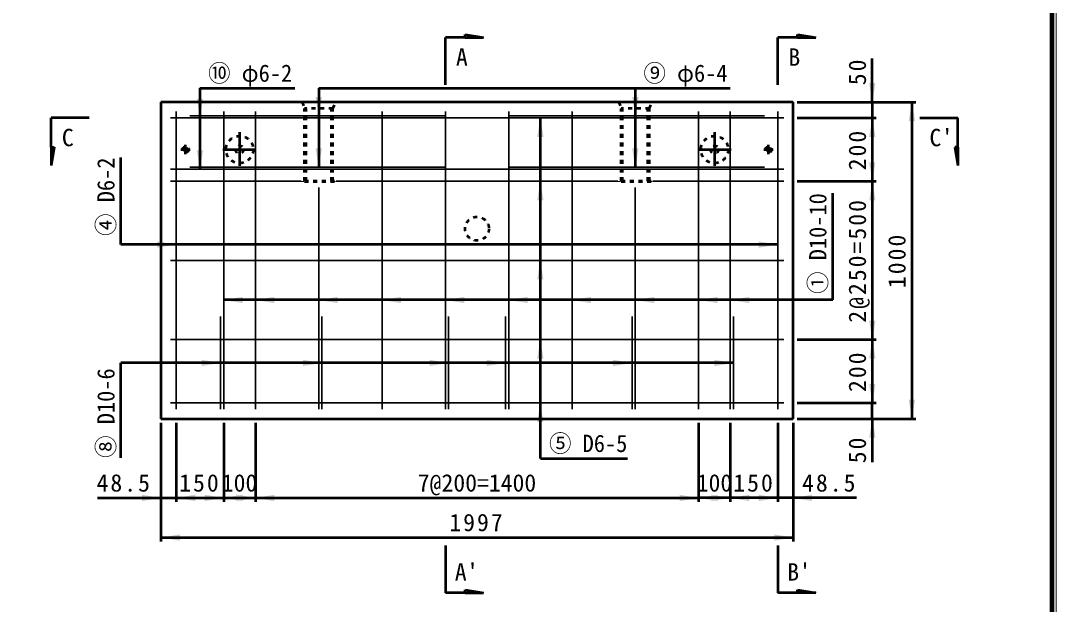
# Model space of a CAD drawing. Units: millimetres, scale not verified. Extents: x 100 to 4105, y 100 to 2870.
# Drawn here: x 2797 to 4105, y 797 to 1534 of the extents above; entities that cross this region are included whole.
import ezdxf
from ezdxf.enums import TextEntityAlignment as Align

# ---------------------------------------------------------------- set-up
doc = ezdxf.new("R2010")
doc.units = ezdxf.units.MM
doc.header["$LTSCALE"] = 5
doc.linetypes.add('USER2', pattern=[13.4, 10, -1.2, 1, -1.2])
doc.linetypes.add('USER3', pattern=[2.2, 1, -1.2])
doc.layers.add('V-nasSTD', color=7, linetype='Continuous', lineweight=50)
doc.styles.add('ＭＳ ゴシック', font='')
doc.styles.get('ＭＳ ゴシック').set_extended_font_data('MS Gothic')

msp = doc.modelspace()

# ---------------------------------------------------------------- hatches: boundary and pattern name
at = {"layer": 'V-nasSTD'}
for points in [[(3872.594, 1454.981), (3876.594, 1454.981), (3872.594, 1430.981), (3868.594, 1454.981)], [(3023.194, 1434.981), (3027.194, 1434.981), (3023.194, 1410.981), (3019.194, 1434.981)], [(3173.194, 1437.381), (3177.194, 1437.381), (3173.194, 1413.381), (3169.194, 1437.381)], [(3573.194, 1437.381), (3577.194, 1437.381), (3573.194, 1413.381), (3569.194, 1437.381)], [(3922.594, 1406.981), (3926.594, 1406.981), (3922.594, 1430.981), (3918.594, 1406.981)], [(3453.194, 1386.981), (3457.194, 1386.981), (3453.194, 1410.981), (3449.194, 1386.981)], [(3872.594, 1386.981), (3876.594, 1386.981), (3872.594, 1410.981), (3868.594, 1386.981)], [(3023.194, 1370.181), (3027.194, 1370.181), (3023.194, 1346.181), (3019.194, 1370.181)], [(3173.194, 1372.581), (3177.194, 1372.581), (3173.194, 1348.581), (3169.194, 1372.581)], [(3573.194, 1372.581), (3577.194, 1372.581), (3573.194, 1348.581), (3569.194, 1372.581)], [(3872.594, 1354.981), (3876.594, 1354.981), (3872.594, 1330.981), (3868.594, 1354.981)], [(3453.194, 1306.981), (3457.194, 1306.981), (3453.194, 1330.981), (3449.194, 1306.981)], [(3872.594, 1306.981), (3876.594, 1306.981), (3872.594, 1330.981), (3868.594, 1306.981)], [(2969.194, 1250.981), (2969.194, 1246.981), (2993.194, 1250.981), (2969.194, 1254.981)], [(3729.194, 1250.981), (3729.194, 1246.981), (3753.194, 1250.981), (3729.194, 1254.981)], [(3453.194, 1206.981), (3457.194, 1206.981), (3453.194, 1230.981), (3449.194, 1206.981)], [(3077.194, 1180.981), (3077.194, 1176.981), (3053.194, 1180.981), (3077.194, 1184.981)], [(3117.194, 1180.981), (3117.194, 1176.981), (3093.194, 1180.981), (3117.194, 1184.981)], [(3197.194, 1180.981), (3197.194, 1176.981), (3173.194, 1180.981), (3197.194, 1184.981)], [(3277.194, 1180.981), (3277.194, 1176.981), (3253.194, 1180.981), (3277.194, 1184.981)], [(3357.194, 1180.981), (3357.194, 1176.981), (3333.194, 1180.981), (3357.194, 1184.981)], [(3437.194, 1180.981), (3437.194, 1176.981), (3413.194, 1180.981), (3437.194, 1184.981)], [(3517.194, 1180.981), (3517.194, 1176.981), (3493.194, 1180.981), (3517.194, 1184.981)], [(3597.194, 1180.981), (3597.194, 1176.981), (3573.194, 1180.981), (3597.194, 1184.981)], [(3677.194, 1180.981), (3677.194, 1176.981), (3653.194, 1180.981), (3677.194, 1184.981)], [(3717.194, 1180.981), (3717.194, 1176.981), (3693.194, 1180.981), (3717.194, 1184.981)], [(3872.594, 1154.981), (3876.594, 1154.981), (3872.594, 1130.981), (3868.594, 1154.981)], [(3453.194, 1106.981), (3457.194, 1106.981), (3453.194, 1130.981), (3449.194, 1106.981)], [(3872.594, 1106.981), (3876.594, 1106.981), (3872.594, 1130.981), (3868.594, 1106.981)], [(3025.194, 1101.495), (3025.194, 1097.495), (3049.194, 1101.495), (3025.194, 1105.495)], [(3153.194, 1101.495), (3153.194, 1097.495), (3177.194, 1101.495), (3153.194, 1105.495)], [(3313.194, 1101.495), (3313.194, 1097.495), (3337.194, 1101.495), (3313.194, 1105.495)], [(3385.194, 1101.495), (3385.194, 1097.495), (3409.194, 1101.495), (3385.194, 1105.495)], [(3545.194, 1101.495), (3545.194, 1097.495), (3569.194, 1101.495), (3545.194, 1105.495)], [(3673.194, 1101.495), (3673.194, 1097.495), (3697.194, 1101.495), (3673.194, 1105.495)], [(3872.594, 1074.981), (3876.594, 1074.981), (3872.594, 1050.981), (3868.594, 1074.981)], [(3453.194, 1026.981), (3457.194, 1026.981), (3453.194, 1050.981), (3449.194, 1026.981)], [(3922.594, 1054.981), (3926.594, 1054.981), (3922.594, 1030.981), (3918.594, 1054.981)], [(3872.594, 1006.981), (3876.594, 1006.981), (3872.594, 1030.981), (3868.594, 1006.981)], [(2949.794, 930.981), (2949.794, 926.981), (2973.794, 930.981), (2949.794, 934.981)], [(3017.194, 930.981), (3017.194, 926.981), (2993.194, 930.981), (3017.194, 934.981)], [(3029.194, 930.981), (3029.194, 926.981), (3053.194, 930.981), (3029.194, 934.981)], [(3077.194, 930.981), (3077.194, 926.981), (3053.194, 930.981), (3077.194, 934.981)], [(3069.194, 930.981), (3069.194, 926.981), (3093.194, 930.981), (3069.194, 934.981)], [(3117.194, 930.981), (3117.194, 926.981), (3093.194, 930.981), (3117.194, 934.981)], [(3629.194, 930.981), (3629.194, 926.981), (3653.194, 930.981), (3629.194, 934.981)], [(3677.194, 930.981), (3677.194, 926.981), (3653.194, 930.981), (3677.194, 934.981)], [(3669.194, 930.981), (3669.194, 926.981), (3693.194, 930.981), (3669.194, 934.981)], [(3717.194, 930.981), (3717.194, 926.981), (3693.194, 930.981), (3717.194, 934.981)], [(3729.194, 930.981), (3729.194, 926.981), (3753.194, 930.981), (3729.194, 934.981)], [(3796.594, 930.981), (3796.594, 926.981), (3772.594, 930.981), (3796.594, 934.981)], [(2997.794, 880.981), (2997.794, 876.981), (2973.794, 880.981), (2997.794, 884.981)], [(3748.594, 880.981), (3748.594, 876.981), (3772.594, 880.981), (3748.594, 884.981)]]:
    msp.add_hatch(color=256, dxfattribs=at).paths.add_polyline_path(points)

# ---------------------------------------------------------------- linework, layer by layer
at = {"layer": 'V-nasSTD', "lineweight": 100}
msp.add_line((4100, 105), (4100, 2865), dxfattribs=at)
at = {"layer": 'V-nasSTD'}
for p, q in [((3333.194, 1452.581), (3333.194, 1512.581)), ((3358.194, 1512.581), (3333.194, 1512.581)), ((3358.194, 1512.581), (3358.194, 1516.421)), ((3358.194, 1516.421), (3381.234, 1512.581)), ((3358.194, 1512.581), (3381.234, 1512.581)), ((3753.194, 1452.581), (3753.194, 1512.581)), ((3778.194, 1512.581), (3753.194, 1512.581)), ((3778.194, 1512.581), (3778.194, 1516.421)), ((3778.194, 1516.421), (3801.234, 1512.581)), ((3778.194, 1512.581), (3801.234, 1512.581)), ((3872.594, 1430.981), (3872.594, 1485.981)), ((3023.194, 1448.581), (3023.194, 1346.181)), ((3023.194, 1448.581), (3143.194, 1448.581)), ((3173.194, 1448.581), (3173.194, 1348.581)), ((3173.194, 1448.581), (3693.194, 1448.581)), ((3573.194, 1448.581), (3573.194, 1348.581)), ((2973.794, 1430.981), (2973.794, 1030.981)), ((3772.594, 1430.981), (2973.794, 1430.981)), ((3772.594, 1030.981), (3772.594, 1430.981)), ((3777.594, 1430.981), (3927.594, 1430.981)), ((3872.594, 1430.981), (3872.594, 1410.981)), ((3922.594, 1430.981), (3922.594, 1030.981)), ((2835.346, 1374.021), (2835.346, 1410.981)), ((2883.386, 1410.981), (2835.346, 1410.981)), ((3453.194, 980.981), (3453.194, 1410.981)), ((3777.594, 1410.981), (3877.594, 1410.981)), ((3872.594, 1410.981), (3872.594, 1330.981)), ((3932.594, 1410.981), (3980.634, 1410.981)), ((3980.634, 1374.021), (3980.634, 1410.981)), ((2835.346, 1374.021), (2839.186, 1374.021)), ((2839.186, 1374.021), (2835.346, 1350.981)), ((2835.346, 1374.021), (2835.346, 1350.981)), ((3980.634, 1374.021), (3976.794, 1374.021)), ((3976.794, 1374.021), (3980.634, 1350.981)), ((3980.634, 1374.021), (3980.634, 1350.981)), ((2923.194, 1250.981), (2923.194, 1360.981)), ((3777.594, 1330.981), (3877.594, 1330.981)), ((3872.594, 1330.981), (3872.594, 1130.981)), ((3822.594, 1180.981), (3822.594, 1315.981)), ((3753.194, 1250.981), (2923.194, 1250.981)), ((3822.594, 1180.981), (3053.194, 1180.981)), ((3777.594, 1130.981), (3877.594, 1130.981)), ((3872.594, 1130.981), (3872.594, 1050.981)), ((3697.194, 1101.495), (2923.194, 1101.495)), ((2923.194, 981.495), (2923.194, 1101.495)), ((3777.594, 1050.981), (3877.594, 1050.981)), ((3872.594, 1030.981), (3872.594, 1050.981)), ((2973.794, 1030.981), (3772.594, 1030.981)), ((2973.794, 1025.981), (2973.794, 875.981)), ((2993.194, 1025.981), (2993.194, 925.981)), ((3053.194, 1025.981), (3053.194, 925.981)), ((3093.194, 1025.981), (3093.194, 925.981)), ((3653.194, 1025.981), (3653.194, 925.981)), ((3693.194, 1025.981), (3693.194, 925.981)), ((3753.194, 1025.981), (3753.194, 925.981)), ((3772.594, 1025.981), (3772.594, 875.981)), ((3777.594, 1030.981), (3927.594, 1030.981)), ((3872.594, 1030.981), (3872.594, 975.981)), ((3453.194, 980.981), (3563.194, 980.981)), ((2893.794, 930.981), (2973.794, 930.981)), ((2973.794, 930.981), (2993.194, 930.981)), ((2993.194, 930.981), (3053.194, 930.981)), ((3053.194, 930.981), (3093.194, 930.981)), ((3093.194, 930.981), (3653.194, 930.981)), ((3693.194, 930.981), (3653.194, 930.981)), ((3753.194, 930.981), (3693.194, 930.981)), ((3772.594, 930.981), (3753.194, 930.981)), ((3852.594, 930.981), (3772.594, 930.981)), ((2973.794, 880.981), (3772.594, 880.981)), ((3333.194, 870.981), (3333.194, 810.981)), ((3753.194, 870.981), (3753.194, 810.981)), ((3358.194, 810.981), (3358.194, 814.821)), ((3358.194, 814.821), (3381.234, 810.981)), ((3778.194, 810.981), (3778.194, 814.821)), ((3778.194, 814.821), (3801.234, 810.981)), ((3358.194, 810.981), (3333.194, 810.981)), ((3358.194, 810.981), (3381.234, 810.981)), ((3778.194, 810.981), (3753.194, 810.981)), ((3801.234, 810.981), (3778.194, 810.981))]:
    msp.add_line(p, q, dxfattribs=at)
at = {"layer": 'V-nasSTD', "linetype": 'USER3'}
for p, q in [((3152.194, 1430.981), (3155.194, 1422.981)), ((3191.194, 1422.981), (3194.194, 1430.981)), ((3552.194, 1430.981), (3555.194, 1422.981)), ((3591.194, 1422.981), (3594.194, 1430.981)), ((3155.194, 1330.981), (3155.194, 1422.981)), ((3191.194, 1422.981), (3155.194, 1422.981)), ((3157.194, 1330.981), (3157.194, 1422.981)), ((3189.194, 1330.981), (3189.194, 1422.981)), ((3191.194, 1330.981), (3191.194, 1422.981)), ((3555.194, 1330.981), (3555.194, 1422.981)), ((3591.194, 1422.981), (3555.194, 1422.981)), ((3557.194, 1330.981), (3557.194, 1422.981)), ((3589.194, 1330.981), (3589.194, 1422.981)), ((3591.194, 1330.981), (3591.194, 1422.981)), ((3193.194, 1330.981), (3153.194, 1330.981)), ((3153.194, 1330.181), (3153.194, 1330.981)), ((3193.194, 1330.181), (3153.194, 1330.181)), ((3193.194, 1330.181), (3193.194, 1330.981)), ((3593.194, 1330.981), (3553.194, 1330.981)), ((3553.194, 1330.181), (3553.194, 1330.981)), ((3593.194, 1330.181), (3553.194, 1330.181)), ((3593.194, 1330.181), (3593.194, 1330.981))]:
    msp.add_line(p, q, dxfattribs=at)
at = {"layer": 'V-nasSTD', "lineweight": 35}
for p, q in [((2993.194, 1418.981), (2993.194, 1042.981)), ((3010.194, 1413.381), (3333.194, 1413.381)), ((3053.194, 1418.981), (3053.194, 1042.981)), ((3093.194, 1418.981), (3093.194, 1042.981)), ((3253.194, 1418.981), (3253.194, 1042.981)), ((3333.194, 1418.981), (3333.194, 1042.981)), ((3413.194, 1418.981), (3413.194, 1042.981)), ((3736.194, 1413.381), (3413.194, 1413.381)), ((3493.194, 1418.981), (3493.194, 1042.981)), ((3653.194, 1418.981), (3653.194, 1042.981)), ((3693.194, 1418.981), (3693.194, 1042.981)), ((3753.194, 1418.981), (3753.194, 1042.981)), ((2985.794, 1410.981), (3760.594, 1410.981)), ((3010.194, 1348.581), (3333.194, 1348.581)), ((3736.194, 1348.581), (3413.194, 1348.581)), ((2985.794, 1346.181), (3760.594, 1346.181)), ((2985.794, 1330.981), (3151.194, 1330.981)), ((3173.194, 1322.981), (3173.194, 1042.981)), ((3195.194, 1330.981), (3551.194, 1330.981)), ((3573.194, 1322.981), (3573.194, 1042.981)), ((3595.194, 1330.981), (3760.594, 1330.981)), ((2985.794, 1230.981), (3760.594, 1230.981)), ((3049.194, 1160.01), (3049.194, 1042.981)), ((3177.194, 1160.01), (3177.194, 1042.981)), ((3337.194, 1160.01), (3337.194, 1042.981)), ((3409.194, 1160.01), (3409.194, 1042.981)), ((3569.194, 1160.01), (3569.194, 1042.981)), ((3697.194, 1160.01), (3697.194, 1042.981)), ((2985.794, 1130.981), (3760.594, 1130.981)), ((2985.794, 1050.981), (3760.594, 1050.981))]:
    msp.add_line(p, q, dxfattribs=at)
at = {"layer": 'V-nasSTD', "linetype": 'USER2'}
for p, q in [((3073.194, 1392.781), (3073.194, 1350.381)), ((3673.194, 1392.781), (3673.194, 1350.381)), ((3004.994, 1364.981), (3004.994, 1376.981)), ((3741.394, 1364.981), (3741.394, 1376.981)), ((2998.994, 1370.981), (3010.994, 1370.981)), ((3051.994, 1370.981), (3094.394, 1370.981)), ((3651.994, 1370.981), (3694.394, 1370.981)), ((3735.394, 1370.981), (3747.394, 1370.981))]:
    msp.add_line(p, q, dxfattribs=at)
at = {"layer": 'V-nasSTD', "lineweight": 13}
msp.add_lwpolyline([(100, 100), (100, 2870), (4105, 2870), (4105, 100)], close=True, dxfattribs=at)
at = {"layer": 'V-nasSTD', "linetype": 'USER3'}
for centre, radius in [((3073.194, 1370.981), 17.2), ((3673.194, 1370.981), 17.2), ((3004.994, 1370.981), 3.8), ((3073.194, 1370.981), 5), ((3673.194, 1370.981), 5), ((3741.394, 1370.981), 3.8), ((3004.994, 1370.981), 2.4), ((3004.994, 1370.981), 2), ((3741.394, 1370.981), 2.4), ((3741.394, 1370.981), 2), ((3373.194, 1270.981), 15)]:
    msp.add_circle(centre, radius, dxfattribs=at)

# ---------------------------------------------------------------- texts
at = {"layer": 'V-nasSTD', "style": 'ＭＳ ゴシック'}
for s, p in [('A', (3354.059, 1498.756)), ('B', (3774.059, 1498.756)), ('C', (2856.211, 1397.156)), ("C'", (3959.768, 1397.156)), ('100', (3073.194, 960.981)), ('7@200=1400', (3373.194, 960.981)), ('100', (3673.194, 960.981)), ("A'", (3360.083, 848.537)), ("B'", (3780.083, 848.537))]:
    msp.add_text(s, height=21.99, dxfattribs=at).set_placement(p, align=Align.TOP_CENTER)
at = {"layer": 'V-nasSTD', "style": 'ＭＳ ゴシック', "width": 0.95}
for s, p in [('⑩ φ6-2', (3086.559, 1478.389)), ('⑨ φ6-4', (3636.559, 1478.389)), ('⑤ D6-5', (3513.638, 1010.789))]:
    msp.add_text(s, height=21.85, dxfattribs=at).set_placement(p, align=Align.TOP_CENTER)
for s, p in [('④ D6-2', (2893.386, 1311.425)), ('① D10-10', (3792.786, 1252.266)), ('⑧ D10-6', (2893.386, 1038.131))]:
    msp.add_text(s, height=21.85, rotation=90, dxfattribs=at).set_placement(p, align=Align.TOP_CENTER)
at = {"layer": 'V-nasSTD', "char_height": 21.99, "attachment_point": 2, "rotation": 90, "style": 'ＭＳ ゴシック'}
for s, insert in [('\\T1.17;50', (3842.594, 1469.731)), ('\\T1.17;200', (3842.594, 1370.981)), ('\\T1.17;2@250=500', (3842.594, 1230.981)), ('\\T1.17;1000', (3892.594, 1230.981)), ('\\T1.17;200', (3842.594, 1090.981)), ('\\T1.17;50', (3842.594, 992.231))]:
    msp.add_mtext(s, dxfattribs=dict(at, insert=insert))
at = {"layer": 'V-nasSTD', "char_height": 21.99, "attachment_point": 2, "style": 'ＭＳ ゴシック'}
for s, insert in [('\\T1.17;48.5', (2927.544, 960.981)), ('\\T1.17;150', (3023.194, 960.981)), ('\\T1.17;150', (3723.194, 960.981)), ('\\T1.17;48.5', (3818.844, 960.981)), ('\\T1.17;1997', (3373.194, 910.981))]:
    msp.add_mtext(s, dxfattribs=dict(at, insert=insert))

doc.saveas('drawing.dxf')
